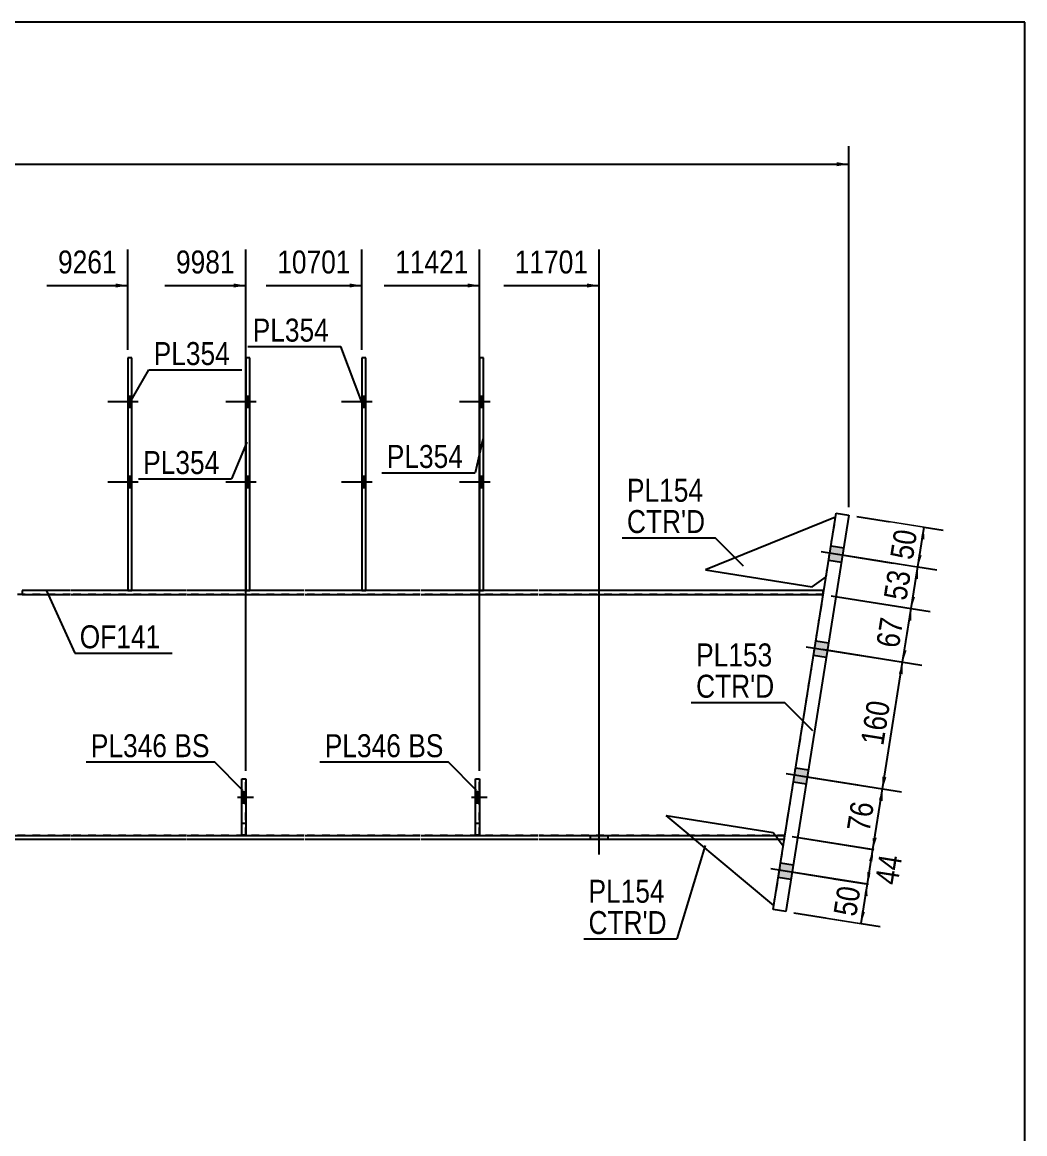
# Model space of a CAD drawing. Header units: millimetres. Extents: x -25 to 378, y -191 to 86.
# Drawn here: x 252.9 to 377.8, y -52.2 to 86.3 of the extents above; entities that cross this region are included whole.
import ezdxf

# ---------------------------------------------------------------- set-up
doc = ezdxf.new("R2010")
doc.units = ezdxf.units.MM
doc.linetypes.add('DXK_LINE_DOT1', pattern=[1.8814, 0.9407, -0.9407])
doc.linetypes.add('DXK_LINE_DOT2', pattern=[3.9198, 1.9599, -1.9599])
doc.styles.add('Arial Narrow', font='ARIALN.TTF', dxfattribs={"height": 0.2})

# ---------------------------------------------------------------- blocks, each defined once
blk = doc.blocks.new('Unknown-624479089-11088')
at = {"color": 5, "linetype": 'Continuous'}
for p, q in [((377.84, 86.32), (-22.16, 86.32)), ((377.84, -190.68), (377.84, 86.32))]:
    blk.add_line(p, q, dxfattribs=at)
blk = doc.blocks.new('Bolt-624479089-6500 - 6350')
at = {"color": 3, "linetype": 'DXK_LINE_DOT2'}
for p, q in [((309.9, -9.57), (309.4, -9.57)), ((310.85, -10.27), (307.55, -10.27)), ((309.9, -10.97), (309.4, -10.97))]:
    blk.add_line(p, q, dxfattribs=at)
blk = doc.blocks.new('Part-624479089-6374 - 6350')
at = {"color": 2, "linetype": 'Continuous'}
for p, q in [((151.73, 15), (151.73, -15)), ((347.87, -15), (347.95, -15))]:
    blk.add_line(p, q, dxfattribs=at)
at = {"color": 7, "linetype": 'DXK_LINE_DOT1'}
for p, q in [((157.73, 15), (151.73, 15)), ((202.95, 15), (157.83, 15)), ((217.65, 15), (203.05, 15)), ((232.1, 15), (217.75, 15)), ((246.8, 15), (232.2, 15)), ((258.9, 15), (246.9, 15)), ((273.35, 15), (259, 15)), ((288.05, 15), (273.45, 15)), ((302.5, 15), (288.15, 15)), ((317.2, 15), (302.6, 15)), ((352.72, 15), (317.3, 15)), ((347.95, -15), (352.72, 15)), ((157.73, -15), (151.73, -15)), ((202.95, -15), (157.83, -15)), ((217.65, -15), (203.05, -15)), ((232.1, -15), (217.75, -15)), ((246.8, -15), (232.2, -15)), ((258.9, -15), (246.9, -15)), ((273.35, -15), (259, -15)), ((288.05, -15), (273.45, -15)), ((302.5, -15), (288.15, -15)), ((317.2, -15), (302.6, -15)), ((347.95, -15), (317.3, -15))]:
    blk.add_line(p, q, dxfattribs=at)
blk = doc.blocks.new('Part-624479089-6367 - 6350')
at = {"color": 2, "linetype": 'Continuous'}
for p, q in [((196.95, -15), (202.95, -15)), ((203.05, -15), (217.65, -15)), ((217.75, -15), (232.1, -15)), ((232.2, -15), (246.8, -15)), ((246.9, -15), (258.9, -15)), ((259, -15), (273.35, -15)), ((273.45, -15), (288.05, -15)), ((288.15, -15), (302.5, -15)), ((302.6, -15), (317.2, -15)), ((317.3, -15), (347.87, -15)), ((347.87, -15), (347.87, -15.5)), ((202.95, -15.5), (196.95, -15.5)), ((217.65, -15.5), (203.05, -15.5)), ((232.1, -15.5), (217.75, -15.5)), ((246.8, -15.5), (232.2, -15.5)), ((258.9, -15.5), (246.9, -15.5)), ((273.35, -15.5), (259, -15.5)), ((288.05, -15.5), (273.45, -15.5)), ((302.5, -15.5), (288.15, -15.5)), ((317.2, -15.5), (302.6, -15.5)), ((347.87, -15.5), (317.3, -15.5))]:
    blk.add_line(p, q, dxfattribs=at)
at = {"color": 7, "linetype": 'DXK_LINE_DOT1'}
blk.add_line((196.95, -15.5), (196.95, -15), dxfattribs=at)
blk = doc.blocks.new('Part-624479089-6369 - 6350')
at = {"color": 2, "linetype": 'Continuous'}
for p, q in [((252.9, 15.5), (252.9, 15)), ((258.9, 15.5), (252.9, 15.5)), ((273.35, 15.5), (259, 15.5)), ((288.05, 15.5), (273.45, 15.5)), ((302.5, 15.5), (288.15, 15.5)), ((317.2, 15.5), (302.6, 15.5)), ((352.72, 15.5), (317.3, 15.5)), ((352.72, 15), (352.72, 15.5)), ((252.9, 15), (258.9, 15)), ((259, 15), (273.35, 15)), ((273.45, 15), (288.05, 15)), ((288.15, 15), (302.5, 15)), ((302.6, 15), (317.2, 15)), ((317.3, 15), (352.72, 15))]:
    blk.add_line(p, q, dxfattribs=at)
blk = doc.blocks.new('Bolt-624479089-6455 - 6350')
at = {"linetype": 'Continuous'}
for points in [[(353.69, 21.08), (353.41, 19.3), (354.99, 19.05), (355.27, 20.83)], [(353.69, 21.08), (353.41, 19.3), (354.99, 19.05), (355.27, 20.83)], [(351.8, 9.23), (351.52, 7.45), (353.1, 7.2), (353.38, 8.98)], [(351.8, 9.23), (351.52, 7.45), (353.1, 7.2), (353.38, 8.98)], [(349.29, -6.57), (349.01, -8.35), (350.59, -8.6), (350.87, -6.83)], [(349.29, -6.57), (349.01, -8.35), (350.59, -8.6), (350.87, -6.83)], [(347.41, -18.43), (347.12, -20.2), (348.7, -20.45), (348.99, -18.68)], [(347.41, -18.43), (347.12, -20.2), (348.7, -20.45), (348.99, -18.68)]]:
    blk.add_hatch(color=3, dxfattribs=at).paths.add_polyline_path(points)
at = {"color": 3, "linetype": 'Continuous'}
for p, q in [((353.69, 21.08), (355.27, 20.83)), ((353.69, 21.08), (355.27, 20.83)), ((352.48, 20.36), (361.45, 18.93)), ((352.48, 20.36), (361.45, 18.93)), ((353.41, 19.3), (354.99, 19.05)), ((353.41, 19.3), (354.99, 19.05)), ((350.6, 8.51), (359.56, 7.08)), ((350.6, 8.51), (359.56, 7.08)), ((351.8, 9.23), (353.38, 8.98)), ((351.8, 9.23), (353.38, 8.98)), ((351.52, 7.45), (353.1, 7.2)), ((351.52, 7.45), (353.1, 7.2)), ((349.29, -6.57), (350.87, -6.83)), ((349.29, -6.57), (350.87, -6.83)), ((348.09, -7.29), (357.05, -8.72)), ((348.09, -7.29), (357.05, -8.72)), ((349.01, -8.35), (350.59, -8.6)), ((349.01, -8.35), (350.59, -8.6)), ((346.2, -19.15), (355.17, -20.57)), ((346.2, -19.15), (355.17, -20.57)), ((347.41, -18.43), (348.99, -18.68)), ((347.41, -18.43), (348.99, -18.68)), ((347.12, -20.2), (348.7, -20.45)), ((347.12, -20.2), (348.7, -20.45))]:
    blk.add_line(p, q, dxfattribs=at)
blk = doc.blocks.new('Part-624479089-6379 - 6350')
at = {"color": 2, "linetype": 'Continuous'}
for p, q in [((346.48, -24.25), (354.33, 25.13)), ((354.33, 25.13), (355.91, 24.88)), ((355.91, 24.88), (348.06, -24.5)), ((348.06, -24.5), (346.48, -24.25))]:
    blk.add_line(p, q, dxfattribs=at)
blk = doc.blocks.new('Bolt-624479089-6453 - 6350')
at = {"linetype": 'Continuous'}
blk.add_hatch(color=3, dxfattribs=at).paths.add_polyline_path([(325.9, -15), (323.7, -15), (323.7, -15.5), (325.9, -15.5)])
blk.add_hatch(color=3, dxfattribs=at).paths.add_polyline_path([(325.9, -15), (323.7, -15), (323.7, -15.5), (325.9, -15.5)])
at = {"color": 3, "linetype": 'Continuous'}
for p, q in [((324.8, -17.4), (324.8, -12.1)), ((324.8, -17.4), (324.8, -12.1)), ((323.7, -15.5), (323.7, -15)), ((323.7, -15.5), (323.7, -15)), ((325.9, -15.5), (325.9, -15)), ((325.9, -15.5), (325.9, -15))]:
    blk.add_line(p, q, dxfattribs=at)
blk = doc.blocks.new('Part-624479089-6382 - 6350')
at = {"color": 2, "linetype": 'Continuous'}
for p, q in [((354.25, 24.63), (338.03, 18.1)), ((338.03, 18.1), (351.36, 15.98)), ((351.36, 15.98), (353.08, 17.23))]:
    blk.add_line(p, q, dxfattribs=at)
at = {"color": 7, "linetype": 'DXK_LINE_DOT1'}
blk.add_line((353.08, 17.23), (354.25, 24.63), dxfattribs=at)
blk = doc.blocks.new('Part-624479089-6384 - 6350')
at = {"color": 2, "linetype": 'Continuous'}
for p, q in [((336.12, -15), (333.16, -12.51)), ((333.16, -12.51), (346.49, -14.63)), ((346.49, -14.63), (346.76, -15)), ((346.56, -23.76), (336.72, -15.5)), ((347.74, -16.35), (347.12, -15.5))]:
    blk.add_line(p, q, dxfattribs=at)
at = {"color": 7, "linetype": 'DXK_LINE_DOT1'}
for p, q in [((336.72, -15.5), (336.12, -15)), ((347.12, -15.5), (346.76, -15)), ((346.56, -23.76), (347.74, -16.35))]:
    blk.add_line(p, q, dxfattribs=at)
blk = doc.blocks.new('Part-624479089-6387 - 6350')
at = {"color": 2, "linetype": 'Continuous'}
for p, q in [((281.25, 44.5), (280.75, 44.5)), ((280.75, 44.5), (280.75, 15.5)), ((281.25, 15.5), (281.25, 44.5))]:
    blk.add_line(p, q, dxfattribs=at)
at = {"color": 7, "linetype": 'DXK_LINE_DOT1'}
blk.add_line((280.75, 15.5), (281.25, 15.5), dxfattribs=at)
blk = doc.blocks.new('Part-624479089-6388 - 6350')
at = {"color": 2, "linetype": 'Continuous'}
for p, q in [((310.4, 44.5), (309.9, 44.5)), ((309.9, 44.5), (309.9, 15.5)), ((310.4, 15.5), (310.4, 44.5))]:
    blk.add_line(p, q, dxfattribs=at)
at = {"color": 7, "linetype": 'DXK_LINE_DOT1'}
blk.add_line((309.9, 15.5), (310.4, 15.5), dxfattribs=at)
blk = doc.blocks.new('Part-624479089-6389 - 6350')
at = {"color": 2, "linetype": 'Continuous'}
for p, q in [((295.7, 44.5), (295.2, 44.5)), ((295.2, 44.5), (295.2, 15.5)), ((295.7, 15.5), (295.7, 44.5))]:
    blk.add_line(p, q, dxfattribs=at)
at = {"color": 7, "linetype": 'DXK_LINE_DOT1'}
blk.add_line((295.2, 15.5), (295.7, 15.5), dxfattribs=at)
blk = doc.blocks.new('Bolt-624479089-6461 - 6350')
at = {"linetype": 'Continuous'}
for points in [[(295.7, 38.3), (295.7, 39.7), (295.2, 39.7), (295.2, 38.3)], [(295.7, 38.3), (295.7, 39.7), (295.2, 39.7), (295.2, 38.3)], [(295.7, 28.3), (295.7, 29.7), (295.2, 29.7), (295.2, 28.3)], [(295.7, 28.3), (295.7, 29.7), (295.2, 29.7), (295.2, 28.3)]]:
    blk.add_hatch(color=3, dxfattribs=at).paths.add_polyline_path(points)
at = {"color": 3, "linetype": 'Continuous'}
for p, q in [((296.5, 39), (292.7, 39)), ((296.5, 39), (292.7, 39)), ((295.7, 39.7), (295.2, 39.7)), ((295.7, 39.7), (295.2, 39.7)), ((295.7, 38.3), (295.2, 38.3)), ((295.7, 38.3), (295.2, 38.3)), ((295.7, 29.7), (295.2, 29.7)), ((295.7, 29.7), (295.2, 29.7)), ((296.5, 29), (292.7, 29)), ((296.5, 29), (292.7, 29)), ((295.7, 28.3), (295.2, 28.3)), ((295.7, 28.3), (295.2, 28.3))]:
    blk.add_line(p, q, dxfattribs=at)
blk = doc.blocks.new('Part-624479089-6390 - 6350')
at = {"color": 2, "linetype": 'Continuous'}
for p, q in [((266.55, 44.5), (266.05, 44.5)), ((266.05, 44.5), (266.05, 15.5)), ((266.55, 15.5), (266.55, 44.5))]:
    blk.add_line(p, q, dxfattribs=at)
at = {"color": 7, "linetype": 'DXK_LINE_DOT1'}
blk.add_line((266.05, 15.5), (266.55, 15.5), dxfattribs=at)
blk = doc.blocks.new('Bolt-624479089-6460 - 6350')
at = {"linetype": 'Continuous'}
for points in [[(310.4, 38.3), (310.4, 39.7), (309.9, 39.7), (309.9, 38.3)], [(310.4, 38.3), (310.4, 39.7), (309.9, 39.7), (309.9, 38.3)], [(310.4, 28.3), (310.4, 29.7), (309.9, 29.7), (309.9, 28.3)], [(310.4, 28.3), (310.4, 29.7), (309.9, 29.7), (309.9, 28.3)]]:
    blk.add_hatch(color=3, dxfattribs=at).paths.add_polyline_path(points)
at = {"color": 3, "linetype": 'Continuous'}
for p, q in [((311.2, 39), (307.4, 39)), ((311.2, 39), (307.4, 39)), ((310.4, 39.7), (309.9, 39.7)), ((310.4, 39.7), (309.9, 39.7)), ((310.4, 38.3), (309.9, 38.3)), ((310.4, 38.3), (309.9, 38.3)), ((310.4, 29.7), (309.9, 29.7)), ((310.4, 29.7), (309.9, 29.7)), ((311.2, 29), (307.4, 29)), ((311.2, 29), (307.4, 29)), ((310.4, 28.3), (309.9, 28.3)), ((310.4, 28.3), (309.9, 28.3))]:
    blk.add_line(p, q, dxfattribs=at)
blk = doc.blocks.new('Bolt-624479089-6459 - 6350')
at = {"linetype": 'Continuous'}
for points in [[(281.25, 38.3), (281.25, 39.7), (280.75, 39.7), (280.75, 38.3)], [(281.25, 38.3), (281.25, 39.7), (280.75, 39.7), (280.75, 38.3)], [(281.25, 28.3), (281.25, 29.7), (280.75, 29.7), (280.75, 28.3)], [(281.25, 28.3), (281.25, 29.7), (280.75, 29.7), (280.75, 28.3)]]:
    blk.add_hatch(color=3, dxfattribs=at).paths.add_polyline_path(points)
at = {"color": 3, "linetype": 'Continuous'}
for p, q in [((282.05, 39), (278.25, 39)), ((282.05, 39), (278.25, 39)), ((281.25, 39.7), (280.75, 39.7)), ((281.25, 39.7), (280.75, 39.7)), ((281.25, 38.3), (280.75, 38.3)), ((281.25, 38.3), (280.75, 38.3)), ((281.25, 29.7), (280.75, 29.7)), ((281.25, 29.7), (280.75, 29.7)), ((282.05, 29), (278.25, 29)), ((282.05, 29), (278.25, 29)), ((281.25, 28.3), (280.75, 28.3)), ((281.25, 28.3), (280.75, 28.3))]:
    blk.add_line(p, q, dxfattribs=at)
blk = doc.blocks.new('Part-624479089-6432 - 6350')
at = {"color": 7, "linetype": 'DXK_LINE_DOT1'}
for p, q in [((309.4, -14.97), (309.4, -7.97)), ((309.4, -7.97), (309.9, -7.97)), ((309.9, -14.97), (309.9, -7.97)), ((309.4, -13.47), (309.9, -13.47)), ((309.9, -14.97), (309.4, -14.97))]:
    blk.add_line(p, q, dxfattribs=at)
blk = doc.blocks.new('Part-624479089-6435 - 6350')
at = {"color": 2, "linetype": 'Continuous'}
for p, q in [((309.4, -14.97), (309.4, -7.97)), ((309.4, -7.97), (309.9, -7.97)), ((309.9, -7.97), (309.9, -14.97)), ((309.9, -14.97), (309.4, -14.97))]:
    blk.add_line(p, q, dxfattribs=at)
blk = doc.blocks.new('Part-624479089-6438 - 6350')
at = {"color": 7, "linetype": 'DXK_LINE_DOT1'}
for p, q in [((280.25, -14.97), (280.25, -7.97)), ((280.25, -7.97), (280.75, -7.97)), ((280.75, -14.97), (280.75, -7.97)), ((280.25, -13.47), (280.75, -13.47)), ((280.75, -14.97), (280.25, -14.97))]:
    blk.add_line(p, q, dxfattribs=at)
blk = doc.blocks.new('Part-624479089-6441 - 6350')
at = {"color": 2, "linetype": 'Continuous'}
for p, q in [((280.25, -14.97), (280.25, -7.97)), ((280.25, -7.97), (280.75, -7.97)), ((280.75, -7.97), (280.75, -14.97)), ((280.75, -14.97), (280.25, -14.97))]:
    blk.add_line(p, q, dxfattribs=at)
blk = doc.blocks.new('Bolt-624479089-6462 - 6350')
at = {"linetype": 'Continuous'}
for points in [[(266.55, 38.3), (266.55, 39.7), (266.05, 39.7), (266.05, 38.3)], [(266.55, 38.3), (266.55, 39.7), (266.05, 39.7), (266.05, 38.3)], [(266.55, 28.3), (266.55, 29.7), (266.05, 29.7), (266.05, 28.3)], [(266.55, 28.3), (266.55, 29.7), (266.05, 29.7), (266.05, 28.3)]]:
    blk.add_hatch(color=3, dxfattribs=at).paths.add_polyline_path(points)
at = {"color": 3, "linetype": 'Continuous'}
for p, q in [((267.35, 39), (263.55, 39)), ((267.35, 39), (263.55, 39)), ((266.55, 39.7), (266.05, 39.7)), ((266.55, 39.7), (266.05, 39.7)), ((266.55, 38.3), (266.05, 38.3)), ((266.55, 38.3), (266.05, 38.3)), ((266.55, 29.7), (266.05, 29.7)), ((266.55, 29.7), (266.05, 29.7)), ((267.35, 29), (263.55, 29)), ((267.35, 29), (263.55, 29)), ((266.55, 28.3), (266.05, 28.3)), ((266.55, 28.3), (266.05, 28.3))]:
    blk.add_line(p, q, dxfattribs=at)
blk = doc.blocks.new('Bolt-624479089-6503 - 6350')
at = {"linetype": 'Continuous'}
blk.add_hatch(color=3, dxfattribs=at).paths.add_polyline_path([(309.9, -10.97), (309.9, -9.57), (309.4, -9.57), (309.4, -10.97)])
at = {"color": 3, "linetype": 'Continuous'}
for p, q in [((309.9, -9.57), (309.4, -9.57)), ((310.7, -10.27), (309.4, -10.27)), ((309.9, -10.97), (309.4, -10.97))]:
    blk.add_line(p, q, dxfattribs=at)
blk = doc.blocks.new('Bolt-624479089-6506 - 6350')
at = {"color": 3, "linetype": 'DXK_LINE_DOT2'}
for p, q in [((280.75, -9.57), (280.25, -9.57)), ((281.7, -10.27), (278.4, -10.27)), ((280.75, -10.97), (280.25, -10.97))]:
    blk.add_line(p, q, dxfattribs=at)
blk = doc.blocks.new('Bolt-624479089-6509 - 6350')
at = {"linetype": 'Continuous'}
blk.add_hatch(color=3, dxfattribs=at).paths.add_polyline_path([(280.75, -10.97), (280.75, -9.57), (280.25, -9.57), (280.25, -10.97)])
at = {"color": 3, "linetype": 'Continuous'}
for p, q in [((280.75, -9.57), (280.25, -9.57)), ((281.55, -10.27), (280.25, -10.27)), ((280.75, -10.97), (280.25, -10.97))]:
    blk.add_line(p, q, dxfattribs=at)
blk = doc.blocks.new('StraightDimension-624479089-18498 - 6350')
at = {"linetype": 'Continuous'}
for points in [[(357.74, -22.5), (358.23, -21.06), (358.24, -22.58)], [(357.92, -24.55), (357.44, -26), (357.43, -24.47)]]:
    blk.add_hatch(color=7, dxfattribs=at).paths.add_polyline_path(points)
at = {"color": 7, "linetype": 'Continuous'}
for p, q in [((348.25, -19.47), (360.6, -21.43)), ((357.44, -26), (358.23, -21.06)), ((349.05, -24.66), (359.81, -26.37))]:
    blk.add_line(p, q, dxfattribs=at)
at = {"color": 0}
blk.add_wipeout([(358.07, -21.1), (353.92, -20.45), (353.16, -25.24), (357.3, -25.9)], dxfattribs=at)
at = {"color": 3, "style": 'Arial Narrow'}
blk.add_text('50', height=2.863, rotation=80.9647, dxfattribs=at).set_placement((356.81, -25.21))
blk = doc.blocks.new('StraightDimension-624479089-18495 - 6350')
at = {"linetype": 'Continuous'}
for points in [[(362.14, 5.15), (362.62, 6.59), (362.64, 5.07)], [(360.59, -7.76), (360.11, -9.21), (360.1, -7.69)]]:
    blk.add_hatch(color=7, dxfattribs=at).paths.add_polyline_path(points)
at = {"color": 7, "linetype": 'Continuous'}
for p, q in [((352.65, 8.18), (364.99, 6.22)), ((360.11, -9.21), (362.62, 6.59)), ((350.14, -7.62), (362.48, -9.58))]:
    blk.add_line(p, q, dxfattribs=at)
at = {"color": 0}
blk.add_wipeout([(361.74, 2.02), (357.6, 2.68), (356.55, -3.92), (360.69, -4.58)], dxfattribs=at)
at = {"color": 3, "style": 'Arial Narrow'}
blk.add_text('160', height=2.863, rotation=80.9647, dxfattribs=at).set_placement((360.2, -3.9))
blk = doc.blocks.new('StraightDimension-624479089-16838 - 6350')
at = {"linetype": 'Continuous'}
blk.add_hatch(color=7, dxfattribs=at).paths.add_polyline_path([(323.3, 53.76), (324.8, 53.51), (323.3, 53.26)])
at = {"color": 7, "linetype": 'Continuous'}
for p, q in [((324.8, -14), (324.8, 58.01)), ((312.91, 53.51), (324.8, 53.51))]:
    blk.add_line(p, q, dxfattribs=at)
at = {"color": 0}
blk.add_wipeout([(324.02, 54.41), (324.02, 58.61), (313.68, 58.61), (313.68, 54.41)], dxfattribs=at)
at = {"color": 3, "style": 'Arial Narrow'}
blk.add_text('11701', height=2.863, dxfattribs=at).set_placement((314.28, 55.01))
blk = doc.blocks.new('StraightDimension-624479089-16840 - 6350')
at = {"linetype": 'Continuous'}
blk.add_hatch(color=7, dxfattribs=at).paths.add_polyline_path([(293.7, 53.76), (295.2, 53.51), (293.7, 53.26)])
at = {"color": 7, "linetype": 'Continuous'}
for p, q in [((295.2, 45.5), (295.2, 58.01)), ((283.31, 53.51), (295.2, 53.51))]:
    blk.add_line(p, q, dxfattribs=at)
at = {"color": 0}
blk.add_wipeout([(294.42, 54.41), (294.42, 58.61), (284.08, 58.61), (284.08, 54.41)], dxfattribs=at)
at = {"color": 3, "style": 'Arial Narrow'}
blk.add_text('10701', height=2.863, dxfattribs=at).set_placement((284.68, 55.01))
blk = doc.blocks.new('StraightDimension-624479089-11786 - 6350')
at = {"linetype": 'Continuous'}
blk.add_hatch(color=7, dxfattribs=at).paths.add_polyline_path([(354.41, 68.88), (355.91, 68.63), (354.41, 68.38)])
at = {"color": 7, "linetype": 'Continuous'}
for p, q in [((355.91, 25.88), (355.91, 70.88)), ((-1.6, 68.63), (355.91, 68.63))]:
    blk.add_line(p, q, dxfattribs=at)
blk = doc.blocks.new('StraightDimension-624479089-16839 - 6350')
at = {"linetype": 'Continuous'}
blk.add_hatch(color=7, dxfattribs=at).paths.add_polyline_path([(308.4, 53.76), (309.9, 53.51), (308.4, 53.26)])
at = {"color": 7, "linetype": 'Continuous'}
for p, q in [((309.9, -6.97), (309.9, 58.01)), ((298.01, 53.51), (309.9, 53.51))]:
    blk.add_line(p, q, dxfattribs=at)
at = {"color": 0}
blk.add_wipeout([(309.12, 54.41), (309.12, 58.61), (298.78, 58.61), (298.78, 54.41)], dxfattribs=at)
at = {"color": 3, "style": 'Arial Narrow'}
blk.add_text('11421', height=2.863, dxfattribs=at).set_placement((299.38, 55.01))
blk = doc.blocks.new('StraightDimension-624479089-16841 - 6350')
at = {"linetype": 'Continuous'}
blk.add_hatch(color=7, dxfattribs=at).paths.add_polyline_path([(279.25, 53.76), (280.75, 53.51), (279.25, 53.26)])
at = {"color": 7, "linetype": 'Continuous'}
for p, q in [((280.75, -6.97), (280.75, 58.01)), ((270.68, 53.51), (280.75, 53.51))]:
    blk.add_line(p, q, dxfattribs=at)
at = {"color": 0}
blk.add_wipeout([(279.97, 54.41), (279.97, 58.61), (271.46, 58.61), (271.46, 54.41)], dxfattribs=at)
at = {"color": 3, "style": 'Arial Narrow'}
blk.add_text('9981', height=2.863, dxfattribs=at).set_placement((272.06, 55.01))
blk = doc.blocks.new('StraightDimension-624479089-16842 - 6350')
at = {"linetype": 'Continuous'}
blk.add_hatch(color=7, dxfattribs=at).paths.add_polyline_path([(264.55, 53.76), (266.05, 53.51), (264.55, 53.26)])
at = {"color": 7, "linetype": 'Continuous'}
for p, q in [((266.05, 45.5), (266.05, 58.01)), ((255.98, 53.51), (266.05, 53.51))]:
    blk.add_line(p, q, dxfattribs=at)
at = {"color": 0}
blk.add_wipeout([(265.27, 54.41), (265.27, 58.61), (256.76, 58.61), (256.76, 54.41)], dxfattribs=at)
at = {"color": 3, "style": 'Arial Narrow'}
blk.add_text('9261', height=2.863, dxfattribs=at).set_placement((257.36, 55.01))
blk = doc.blocks.new('StraightDimension-624479089-18492 - 6350')
at = {"linetype": 'Continuous'}
for points in [[(364.81, 21.94), (365.29, 23.38), (365.31, 21.86)], [(364.99, 19.89), (364.51, 18.45), (364.5, 19.97)]]:
    blk.add_hatch(color=7, dxfattribs=at).paths.add_polyline_path(points)
at = {"color": 7, "linetype": 'Continuous'}
for p, q in [((356.9, 24.72), (367.66, 23.01)), ((364.51, 18.45), (365.29, 23.38)), ((354.53, 20.03), (366.88, 18.07))]:
    blk.add_line(p, q, dxfattribs=at)
at = {"color": 0}
blk.add_wipeout([(365.13, 23.34), (360.99, 24), (360.22, 19.2), (364.37, 18.54)], dxfattribs=at)
at = {"color": 3, "style": 'Arial Narrow'}
blk.add_text('50', height=2.863, rotation=80.9647, dxfattribs=at).set_placement((363.87, 19.23))
blk = doc.blocks.new('StraightDimension-624479089-18493 - 6350')
at = {"linetype": 'Continuous'}
for points in [[(364.03, 17), (364.51, 18.45), (364.52, 16.93)], [(364.17, 14.7), (363.68, 13.26), (363.67, 14.78)]]:
    blk.add_hatch(color=7, dxfattribs=at).paths.add_polyline_path(points)
at = {"color": 7, "linetype": 'Continuous'}
for p, q in [((354.53, 20.03), (366.88, 18.07)), ((363.68, 13.26), (364.51, 18.45)), ((353.71, 14.84), (366.05, 12.88))]:
    blk.add_line(p, q, dxfattribs=at)
at = {"color": 0}
blk.add_wipeout([(364.33, 18.27), (360.18, 18.93), (359.42, 14.14), (363.57, 13.48)], dxfattribs=at)
at = {"color": 3, "style": 'Arial Narrow'}
blk.add_text('53', height=2.863, rotation=80.9647, dxfattribs=at).set_placement((363.07, 14.16))
blk = doc.blocks.new('StraightDimension-624479089-18494 - 6350')
at = {"linetype": 'Continuous'}
for points in [[(363.2, 11.81), (363.68, 13.26), (363.69, 11.74)], [(363.11, 8.04), (362.62, 6.59), (362.61, 8.12)]]:
    blk.add_hatch(color=7, dxfattribs=at).paths.add_polyline_path(points)
at = {"color": 7, "linetype": 'Continuous'}
for p, q in [((353.71, 14.84), (366.05, 12.88)), ((362.62, 6.59), (363.68, 13.26)), ((352.65, 8.18), (364.99, 6.22))]:
    blk.add_line(p, q, dxfattribs=at)
at = {"color": 0}
blk.add_wipeout([(363.39, 12.35), (359.24, 13.01), (358.48, 8.21), (362.62, 7.55)], dxfattribs=at)
at = {"color": 3, "style": 'Arial Narrow'}
blk.add_text('67', height=2.863, rotation=80.9647, dxfattribs=at).set_placement((362.13, 8.24))
blk = doc.blocks.new('StraightDimension-624479089-18496 - 6350')
at = {"linetype": 'Continuous'}
for points in [[(359.63, -10.65), (360.11, -9.21), (360.12, -10.73)], [(359.39, -15.31), (358.91, -16.76), (358.9, -15.23)]]:
    blk.add_hatch(color=7, dxfattribs=at).paths.add_polyline_path(points)
at = {"color": 7, "linetype": 'Continuous'}
for p, q in [((350.14, -7.62), (362.48, -9.58)), ((358.91, -16.76), (360.11, -9.21)), ((348.86, -15.16), (361.28, -17.13))]:
    blk.add_line(p, q, dxfattribs=at)
at = {"color": 0}
blk.add_wipeout([(359.74, -10.56), (355.6, -9.9), (354.83, -14.7), (358.98, -15.36)], dxfattribs=at)
at = {"color": 3, "style": 'Arial Narrow'}
blk.add_text('76', height=2.863, rotation=80.9647, dxfattribs=at).set_placement((358.48, -14.67))
blk = doc.blocks.new('StraightDimension-624479089-18497 - 6350')
at = {"linetype": 'Continuous'}
for points in [[(358.43, -18.2), (358.91, -16.76), (358.92, -18.28)], [(358.71, -19.62), (358.23, -21.06), (358.22, -19.54)]]:
    blk.add_hatch(color=7, dxfattribs=at).paths.add_polyline_path(points)
at = {"color": 7, "linetype": 'Continuous'}
for p, q in [((348.86, -15.16), (361.13, -17.11)), ((358.23, -21.06), (358.91, -16.76)), ((348.25, -19.47), (360.45, -21.41))]:
    blk.add_line(p, q, dxfattribs=at)
at = {"color": 0}
blk.add_wipeout([(363.25, -17.19), (359.1, -16.53), (358.34, -21.33), (362.48, -21.99)], dxfattribs=at)
at = {"color": 3, "style": 'Arial Narrow'}
blk.add_text('44', height=2.863, rotation=80.9647, dxfattribs=at).set_placement((361.99, -21.3))
blk = doc.blocks.new('MarkSet-624479089-11435 - 6350')
at = {"color": 0}
for points in [[(270.96, -5.26), (270.96, -2.26), (261.45, -2.26), (261.45, -5.26)], [(276.24, -5.26), (276.24, -2.26), (271.86, -2.26), (271.86, -5.26)]]:
    blk.add_wipeout(points, dxfattribs=at)
for points in [[(270.96, -5.26), (270.96, -2.26), (261.45, -2.26), (261.45, -5.26)], [(276.24, -5.26), (276.24, -2.26), (271.86, -2.26), (271.86, -5.26)]]:
    blk.add_wipeout(points, dxfattribs=at)
at = {"color": 7, "linetype": 'Continuous'}
for p in [(260.85, -5.86), (280.38, -9.4)]:
    blk.add_line(p, (276.84, -5.86), dxfattribs=at)
at = {"color": 3, "style": 'Arial Narrow'}
for s, p in [('PL346', (261.45, -5.26)), ('BS', (271.86, -5.26))]:
    blk.add_text(s, height=2.863, dxfattribs=at).set_placement(p)
blk = doc.blocks.new('MarkSet-624479089-11446 - 6350')
at = {"color": 0}
for points in [[(300.11, -5.26), (300.11, -2.26), (290.6, -2.26), (290.6, -5.26)], [(305.39, -5.26), (305.39, -2.26), (301.01, -2.26), (301.01, -5.26)]]:
    blk.add_wipeout(points, dxfattribs=at)
for points in [[(300.11, -5.26), (300.11, -2.26), (290.6, -2.26), (290.6, -5.26)], [(305.39, -5.26), (305.39, -2.26), (301.01, -2.26), (301.01, -5.26)]]:
    blk.add_wipeout(points, dxfattribs=at)
at = {"color": 7, "linetype": 'Continuous'}
for p in [(290, -5.86), (309.53, -9.4)]:
    blk.add_line(p, (305.99, -5.86), dxfattribs=at)
at = {"color": 3, "style": 'Arial Narrow'}
for s, p in [('PL346', (290.6, -5.26)), ('BS', (301.01, -5.26))]:
    blk.add_text(s, height=2.863, dxfattribs=at).set_placement(p)
blk = doc.blocks.new('Mark-624479089-11479 - 6350')
at = {"color": 0}
blk.add_wipeout([(270.1, 8.31), (270.1, 11.31), (260.06, 11.31), (260.06, 8.31)], dxfattribs=at)
blk.add_wipeout([(270.1, 8.31), (270.1, 11.31), (260.06, 11.31), (260.06, 8.31)], dxfattribs=at)
at = {"color": 7, "linetype": 'Continuous'}
for p, q in [((255.92, 15.45), (259.46, 7.71)), ((259.46, 7.71), (271.6, 7.71))]:
    blk.add_line(p, q, dxfattribs=at)
at = {"color": 3, "style": 'Arial Narrow'}
blk.add_text('OF141', height=2.863, dxfattribs=at).set_placement((260.06, 8.31))
blk = doc.blocks.new('Mark-624479089-11494 - 6350')
at = {"color": 7, "linetype": 'Continuous'}
blk.add_line((351.42, -1.99), (347.89, 1.55), dxfattribs=at)
at = {"color": 0}
for points in [[(346.39, 6.05), (346.39, 9.05), (336.88, 9.05), (336.88, 6.05)], [(346.64, 2.15), (346.64, 5.15), (336.88, 5.15), (336.88, 2.15)]]:
    blk.add_wipeout(points, dxfattribs=at)
for points in [[(346.39, 6.05), (346.39, 9.05), (336.88, 9.05), (336.88, 6.05)], [(346.64, 2.15), (346.64, 5.15), (336.88, 5.15), (336.88, 2.15)]]:
    blk.add_wipeout(points, dxfattribs=at)
at = {"color": 7, "linetype": 'Continuous'}
blk.add_line((336.28, 1.55), (347.89, 1.55), dxfattribs=at)
at = {"color": 3, "style": 'Arial Narrow'}
blk.add_text('PL153', height=2.863, dxfattribs=at).set_placement((336.88, 6.05))
at = {"color": 1, "style": 'Arial Narrow'}
blk.add_text("CTR'D", height=2.863, dxfattribs=at).set_placement((336.88, 2.15))
blk = doc.blocks.new('Mark-624479089-11497 - 6350')
at = {"color": 7, "linetype": 'Continuous'}
blk.add_line((342.8, 18.53), (339.26, 22.07), dxfattribs=at)
at = {"color": 0}
for points in [[(337.76, 26.57), (337.76, 29.57), (328.26, 29.57), (328.26, 26.57)], [(338.01, 22.67), (338.01, 25.67), (328.26, 25.67), (328.26, 22.67)]]:
    blk.add_wipeout(points, dxfattribs=at)
for points in [[(337.76, 26.57), (337.76, 29.57), (328.26, 29.57), (328.26, 26.57)], [(338.01, 22.67), (338.01, 25.67), (328.26, 25.67), (328.26, 22.67)]]:
    blk.add_wipeout(points, dxfattribs=at)
at = {"color": 7, "linetype": 'Continuous'}
blk.add_line((327.66, 22.07), (339.26, 22.07), dxfattribs=at)
at = {"color": 3, "style": 'Arial Narrow'}
blk.add_text('PL154', height=2.863, dxfattribs=at).set_placement((328.26, 26.57))
at = {"color": 1, "style": 'Arial Narrow'}
blk.add_text("CTR'D", height=2.863, dxfattribs=at).set_placement((328.26, 22.67))
blk = doc.blocks.new('Mark-624479089-11500 - 6350')
at = {"color": 7, "linetype": 'Continuous'}
blk.add_line((338.01, -16.26), (334.47, -27.9), dxfattribs=at)
at = {"color": 0}
for points in [[(332.97, -23.4), (332.97, -20.4), (323.47, -20.4), (323.47, -23.4)], [(333.23, -27.3), (333.23, -24.3), (323.47, -24.3), (323.47, -27.3)]]:
    blk.add_wipeout(points, dxfattribs=at)
for points in [[(332.97, -23.4), (332.97, -20.4), (323.47, -20.4), (323.47, -23.4)], [(333.23, -27.3), (333.23, -24.3), (323.47, -24.3), (323.47, -27.3)]]:
    blk.add_wipeout(points, dxfattribs=at)
at = {"color": 7, "linetype": 'Continuous'}
blk.add_line((322.87, -27.9), (334.47, -27.9), dxfattribs=at)
at = {"color": 3, "style": 'Arial Narrow'}
blk.add_text('PL154', height=2.863, dxfattribs=at).set_placement((323.47, -23.4))
at = {"color": 1, "style": 'Arial Narrow'}
blk.add_text("CTR'D", height=2.863, dxfattribs=at).set_placement((323.47, -27.3))
blk = doc.blocks.new('Mark-624479089-11506 - 6350')
at = {"color": 7, "linetype": 'Continuous'}
blk.add_line((280.88, 34), (278.97, 29.42), dxfattribs=at)
at = {"color": 0}
blk.add_wipeout([(277.47, 30.02), (277.47, 33.02), (267.97, 33.02), (267.97, 30.02)], dxfattribs=at)
blk.add_wipeout([(277.47, 30.02), (277.47, 33.02), (267.97, 33.02), (267.97, 30.02)], dxfattribs=at)
at = {"color": 7, "linetype": 'Continuous'}
blk.add_line((267.37, 29.42), (278.97, 29.42), dxfattribs=at)
at = {"color": 3, "style": 'Arial Narrow'}
blk.add_text('PL354', height=2.863, dxfattribs=at).set_placement((267.97, 30.02))
blk = doc.blocks.new('Mark-624479089-11509 - 6350')
at = {"color": 7, "linetype": 'Continuous'}
blk.add_line((310.29, 34.36), (309.33, 30.18), dxfattribs=at)
at = {"color": 0}
blk.add_wipeout([(307.83, 30.78), (307.83, 33.78), (298.33, 33.78), (298.33, 30.78)], dxfattribs=at)
blk.add_wipeout([(307.83, 30.78), (307.83, 33.78), (298.33, 33.78), (298.33, 30.78)], dxfattribs=at)
at = {"color": 7, "linetype": 'Continuous'}
blk.add_line((297.73, 30.18), (309.33, 30.18), dxfattribs=at)
at = {"color": 3, "style": 'Arial Narrow'}
blk.add_text('PL354', height=2.863, dxfattribs=at).set_placement((298.33, 30.78))
blk = doc.blocks.new('Mark-624479089-11512 - 6350')
at = {"color": 7, "linetype": 'Continuous'}
blk.add_line((295.33, 38.66), (292.62, 45.92), dxfattribs=at)
at = {"color": 0}
blk.add_wipeout([(291.12, 46.52), (291.12, 49.52), (281.62, 49.52), (281.62, 46.52)], dxfattribs=at)
blk.add_wipeout([(291.12, 46.52), (291.12, 49.52), (281.62, 49.52), (281.62, 46.52)], dxfattribs=at)
at = {"color": 7, "linetype": 'Continuous'}
blk.add_line((281.02, 45.92), (292.62, 45.92), dxfattribs=at)
at = {"color": 3, "style": 'Arial Narrow'}
blk.add_text('PL354', height=2.863, dxfattribs=at).set_placement((281.62, 46.52))
blk = doc.blocks.new('Mark-624479089-11515 - 6350')
at = {"color": 0}
blk.add_wipeout([(278.78, 43.6), (278.78, 46.6), (269.28, 46.6), (269.28, 43.6)], dxfattribs=at)
blk.add_wipeout([(278.78, 43.6), (278.78, 46.6), (269.28, 46.6), (269.28, 43.6)], dxfattribs=at)
at = {"color": 7, "linetype": 'Continuous'}
for p, q in [((266.18, 38.67), (268.68, 43)), ((268.68, 43), (280.28, 43))]:
    blk.add_line(p, q, dxfattribs=at)
at = {"color": 3, "style": 'Arial Narrow'}
blk.add_text('PL354', height=2.863, dxfattribs=at).set_placement((269.28, 43.6))

msp = doc.modelspace()

# ---------------------------------------------------------------- block references
for name in ['Unknown-624479089-11088', 'Part-624479089-6390 - 6350', 'Part-624479089-6387 - 6350', 'Part-624479089-6389 - 6350', 'Part-624479089-6388 - 6350', 'Bolt-624479089-6462 - 6350', 'Bolt-624479089-6459 - 6350', 'Bolt-624479089-6461 - 6350', 'Bolt-624479089-6460 - 6350', 'Part-624479089-6379 - 6350', 'Part-624479089-6382 - 6350', 'Bolt-624479089-6455 - 6350', 'Part-624479089-6369 - 6350', 'Part-624479089-6374 - 6350', 'Part-624479089-6438 - 6350', 'Part-624479089-6441 - 6350', 'Part-624479089-6432 - 6350', 'Part-624479089-6435 - 6350', 'Bolt-624479089-6506 - 6350', 'Bolt-624479089-6509 - 6350', 'Bolt-624479089-6500 - 6350', 'Bolt-624479089-6503 - 6350', 'Bolt-624479089-6453 - 6350', 'Part-624479089-6384 - 6350', 'Part-624479089-6367 - 6350']:
    msp.add_blockref(name, (0, 0))

# ---------------------------------------------------------------- next in the draw order: block references
for name in ['StraightDimension-624479089-16840 - 6350', 'StraightDimension-624479089-16838 - 6350', 'StraightDimension-624479089-18492 - 6350', 'StraightDimension-624479089-18495 - 6350', 'Mark-624479089-11500 - 6350', 'StraightDimension-624479089-18498 - 6350']:
    msp.add_blockref(name, (0, 0))

# ---------------------------------------------------------------- next in the draw order: block references
for name in ['StraightDimension-624479089-11786 - 6350', 'StraightDimension-624479089-18493 - 6350', 'Mark-624479089-11494 - 6350', 'StraightDimension-624479089-18496 - 6350']:
    msp.add_blockref(name, (0, 0))

# ---------------------------------------------------------------- next in the draw order: block references
for name in ['StraightDimension-624479089-16842 - 6350', 'StraightDimension-624479089-16841 - 6350', 'StraightDimension-624479089-16839 - 6350', 'Mark-624479089-11497 - 6350', 'StraightDimension-624479089-18494 - 6350', 'StraightDimension-624479089-18497 - 6350']:
    msp.add_blockref(name, (0, 0))

# ---------------------------------------------------------------- next in the draw order: block references
for name in ['Mark-624479089-11512 - 6350', 'Mark-624479089-11515 - 6350', 'Mark-624479089-11506 - 6350', 'Mark-624479089-11509 - 6350', 'Mark-624479089-11479 - 6350', 'MarkSet-624479089-11435 - 6350', 'MarkSet-624479089-11446 - 6350']:
    msp.add_blockref(name, (0, 0))

doc.saveas('drawing.dxf')
